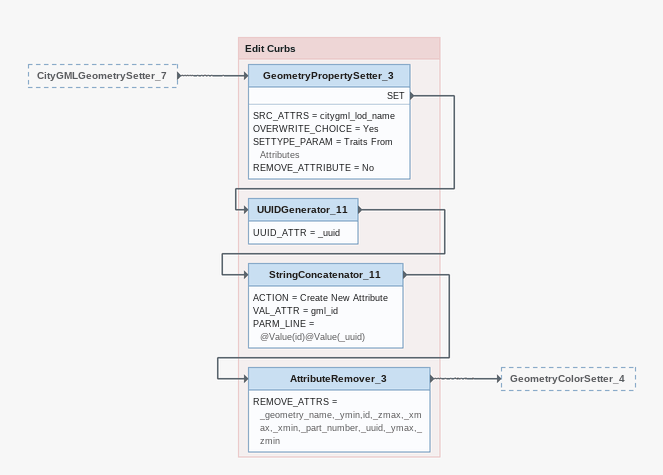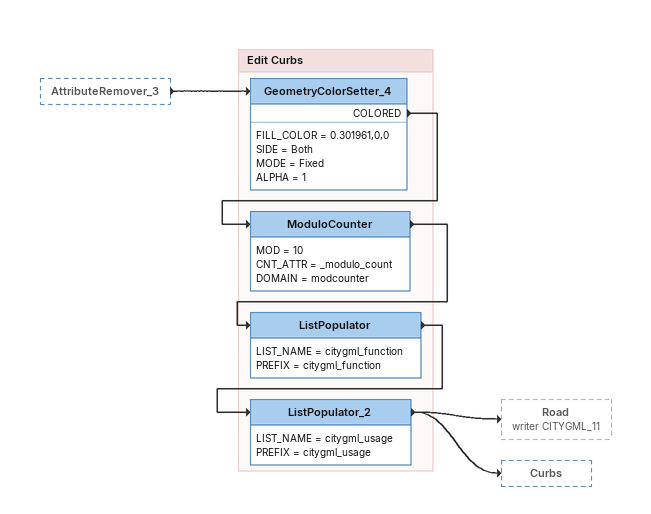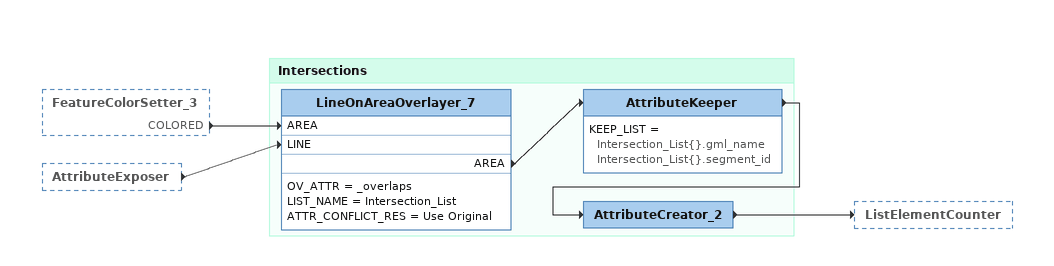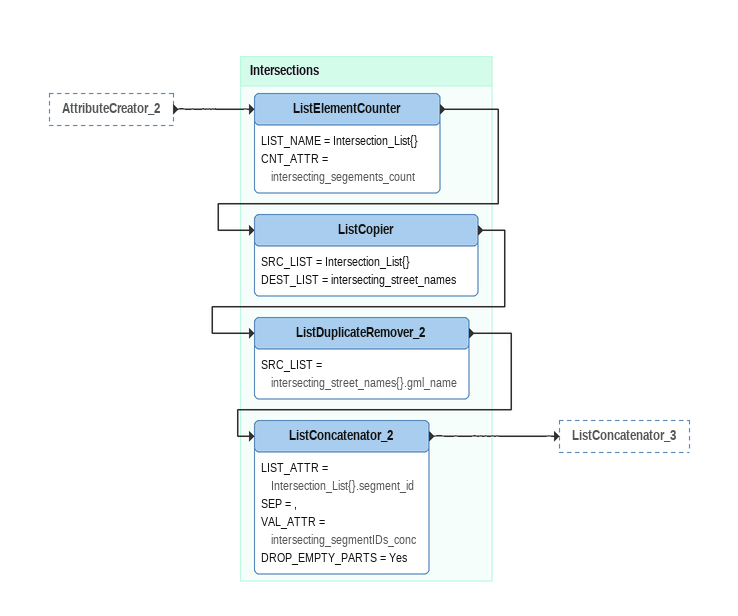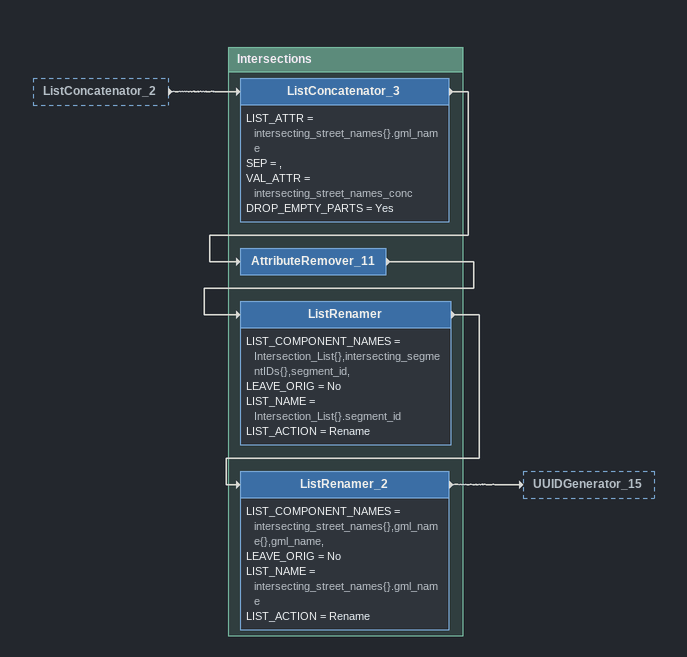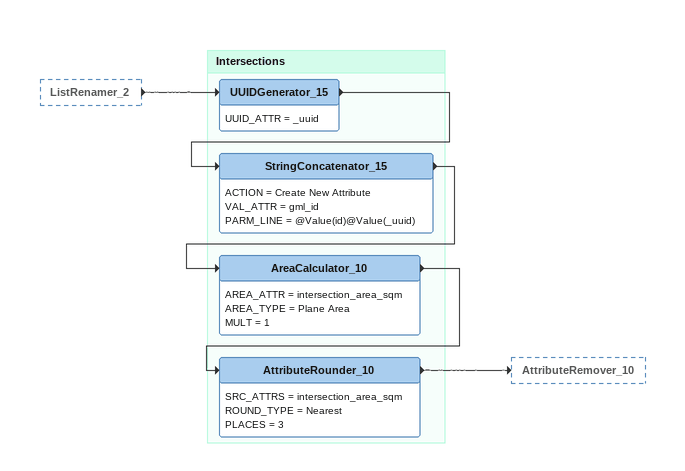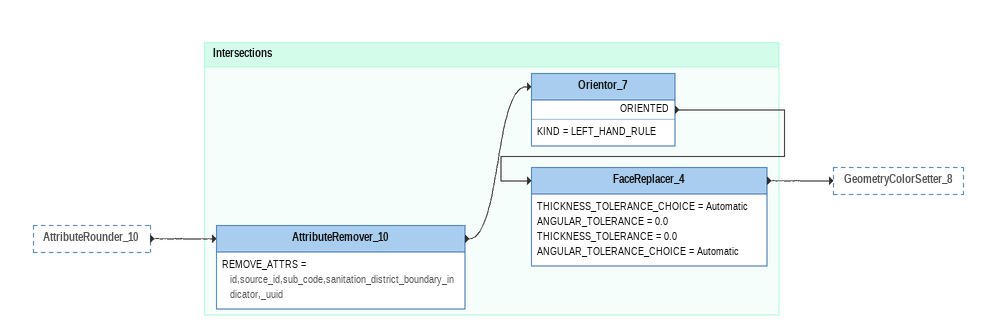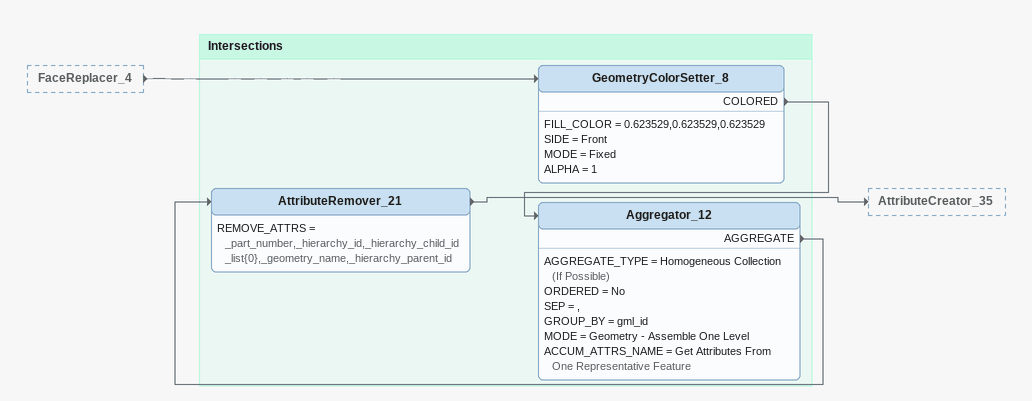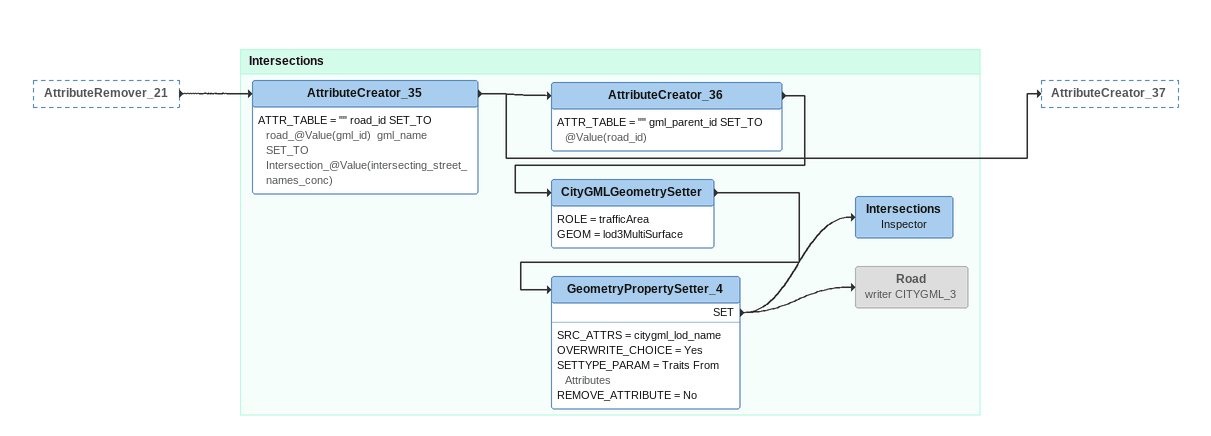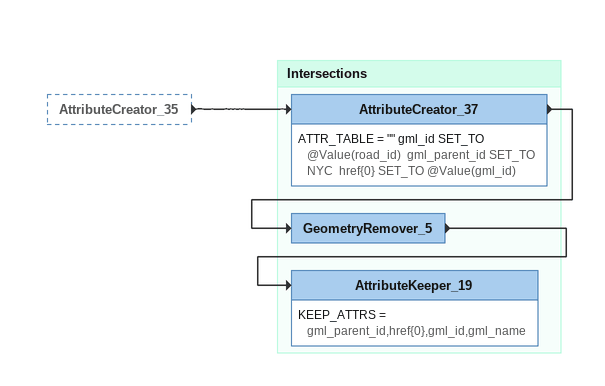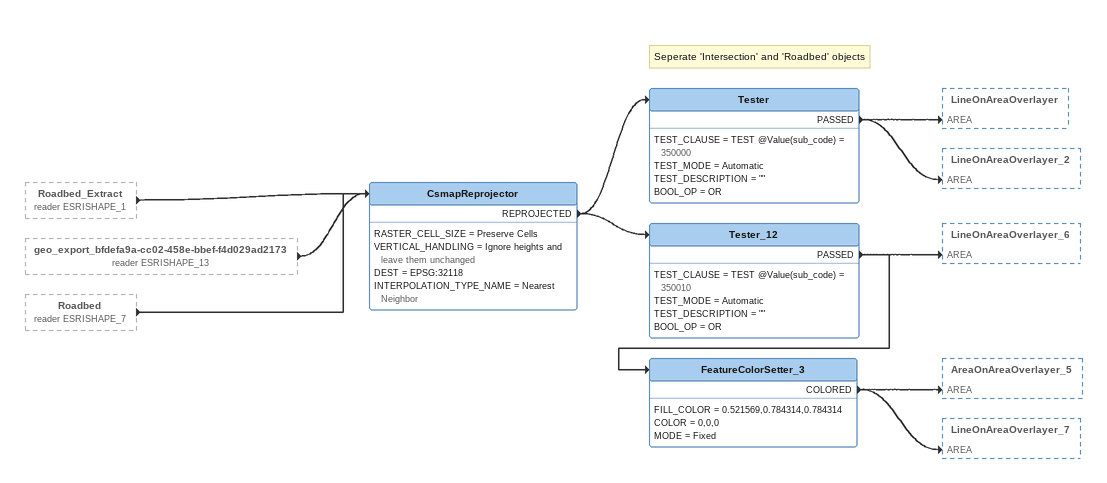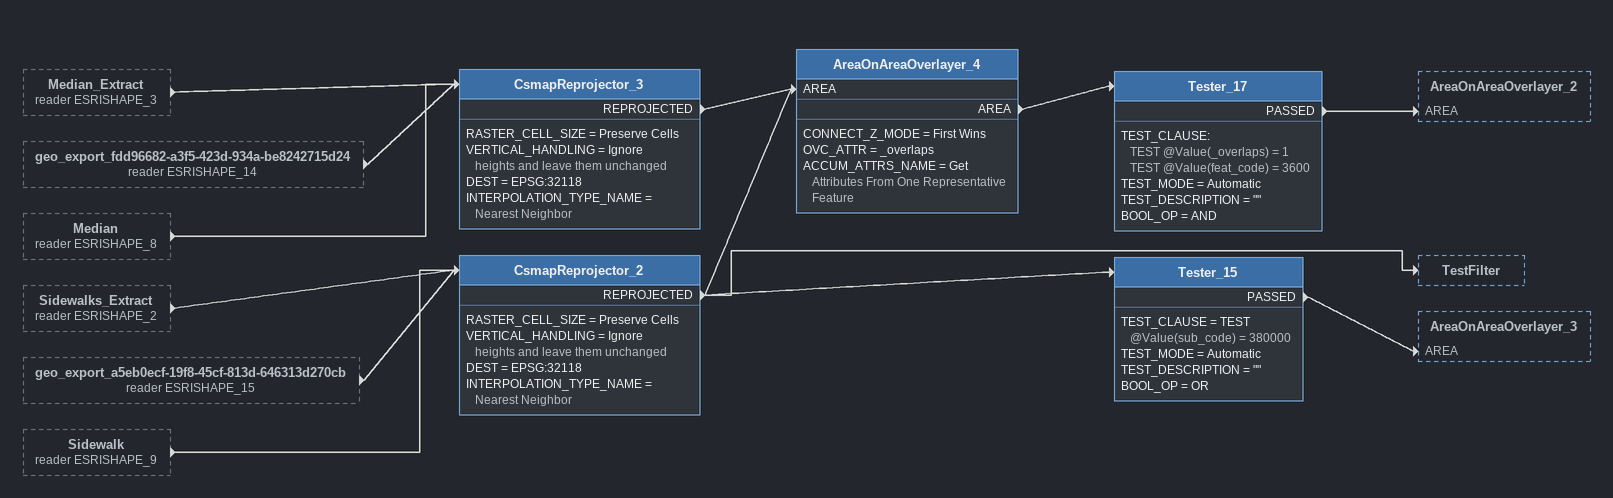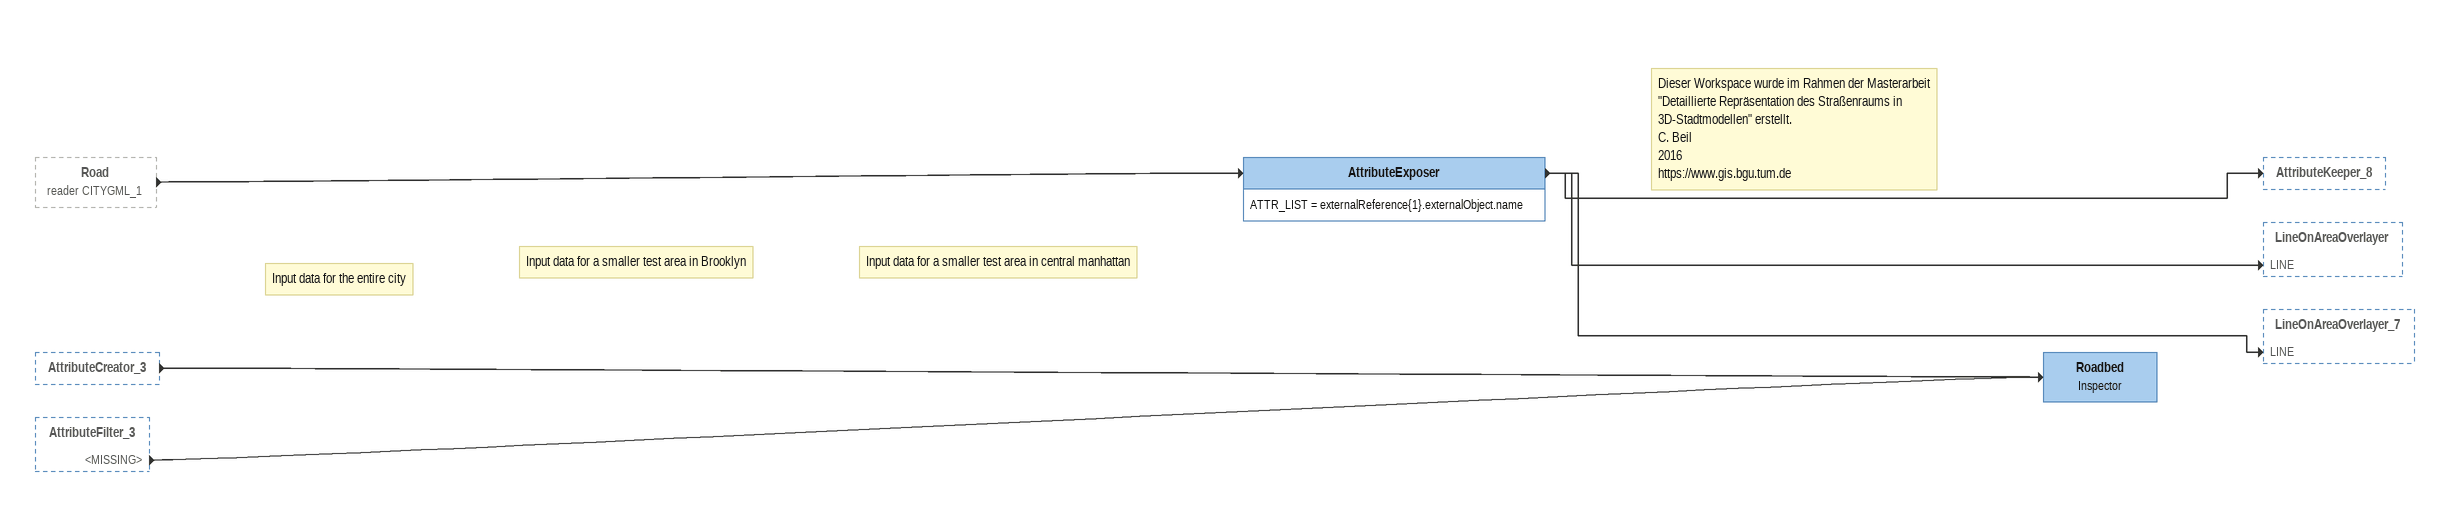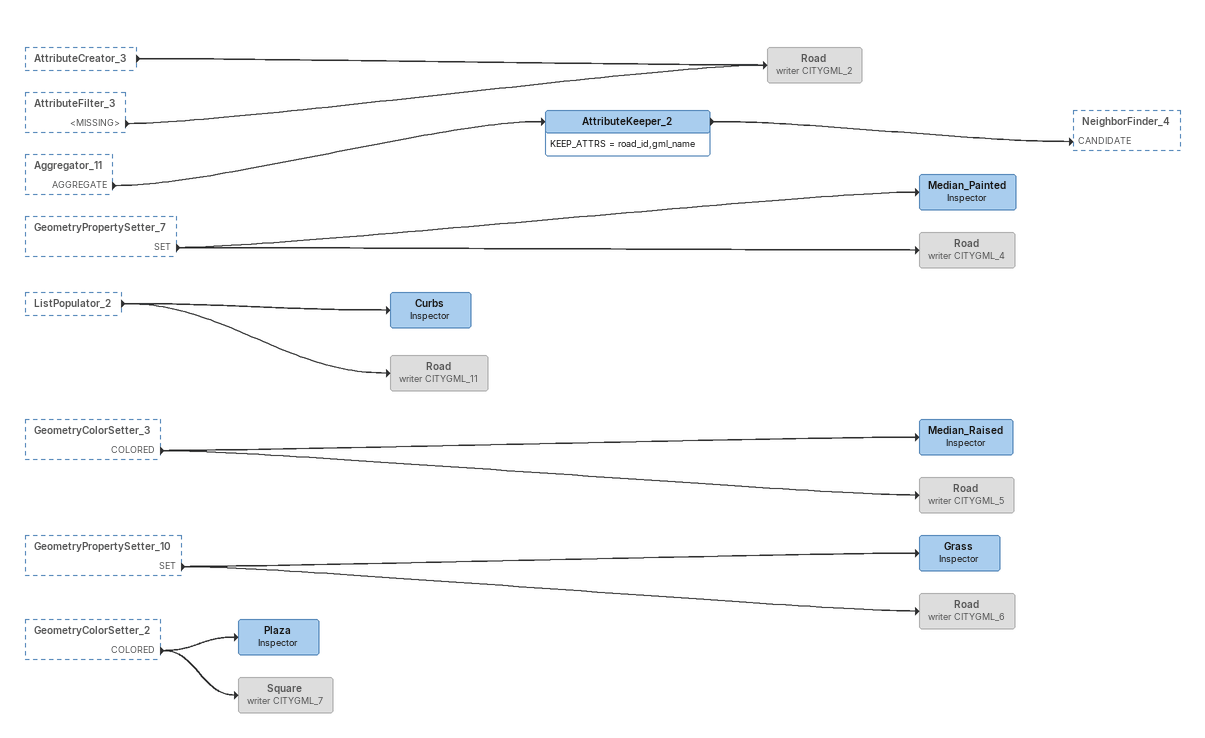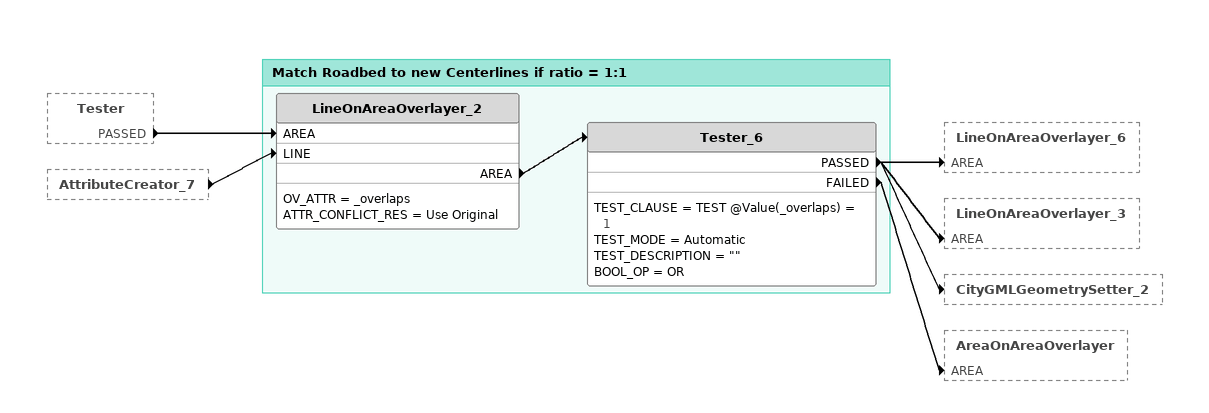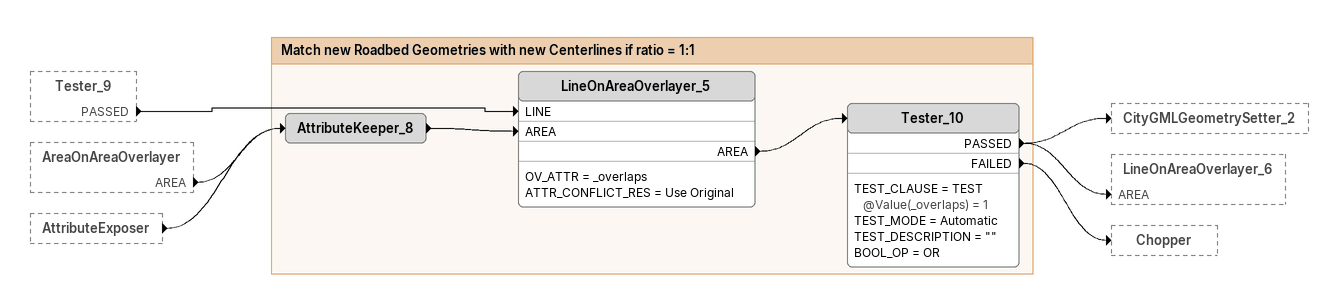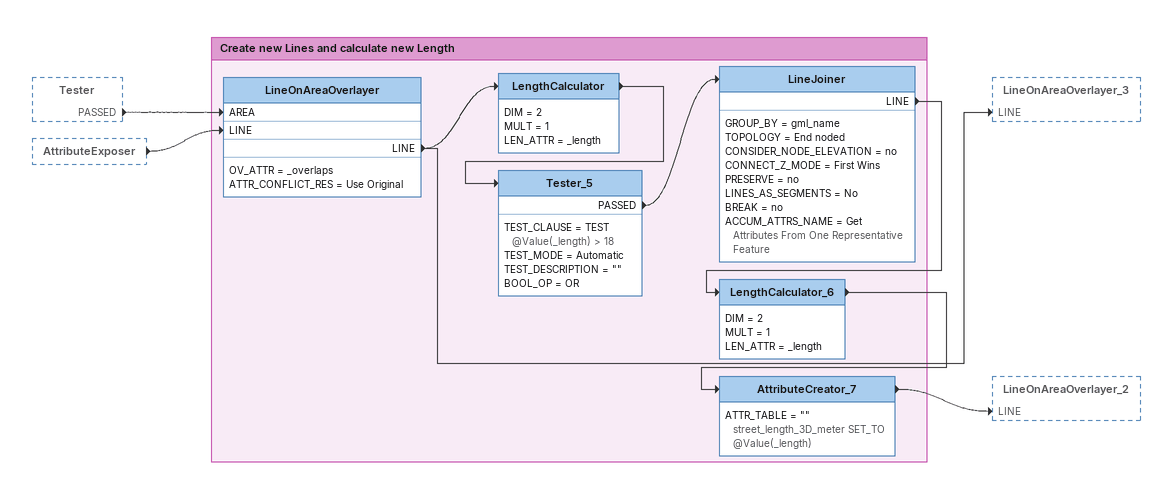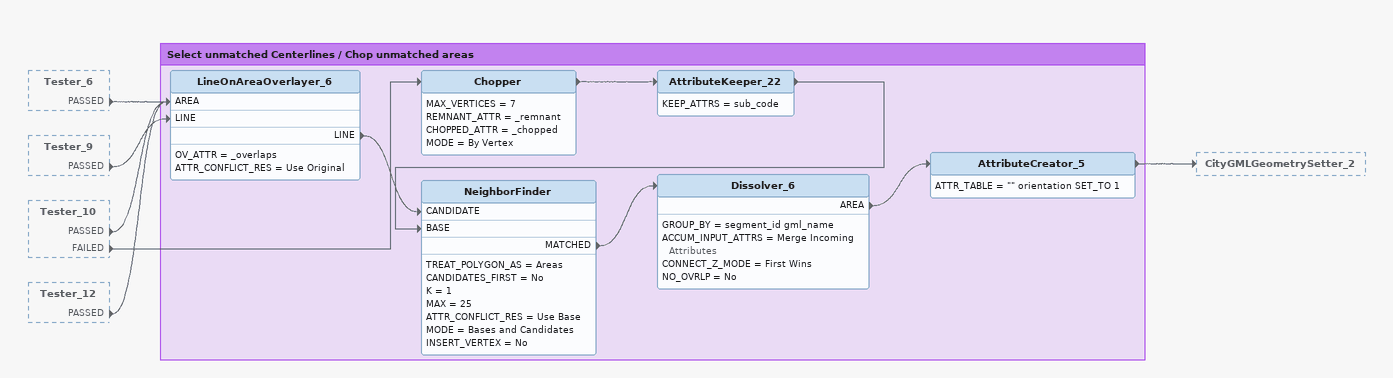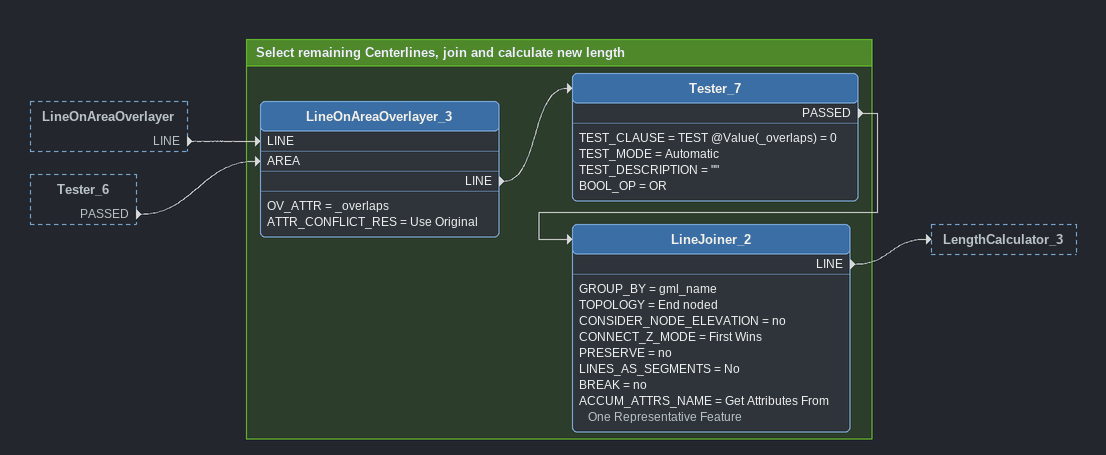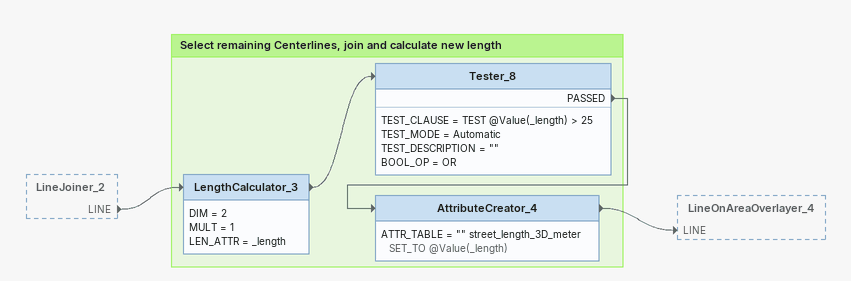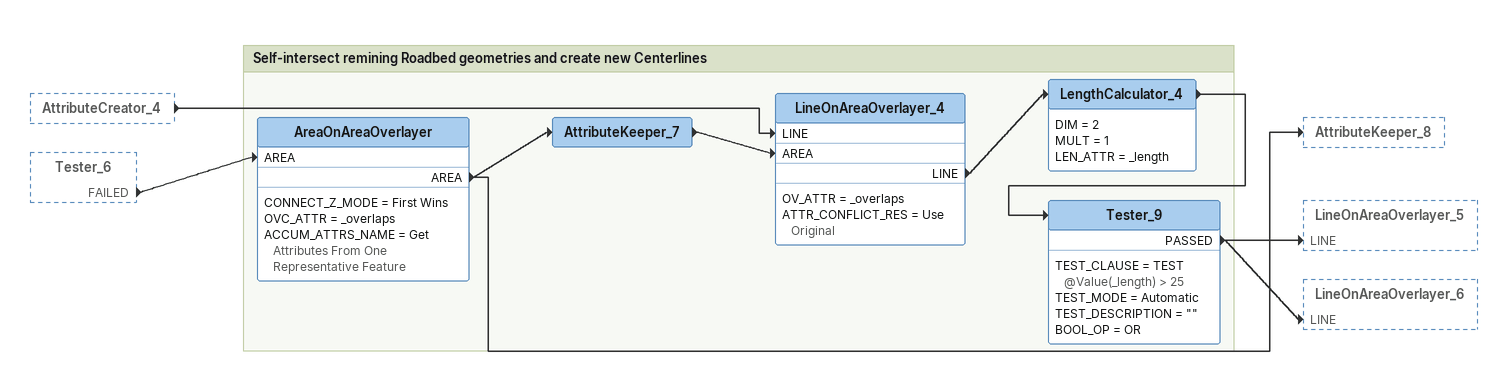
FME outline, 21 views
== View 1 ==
CityGMLGeometrySetter_7 [outside]
    -> GeometryPropertySetter_3

Bookmark: Edit Curbs
GeometryPropertySetter_3
    SRC_ATTRS = citygml_lod_name
    OVERWRITE_CHOICE = Yes
    SETTYPE_PARAM = Traits From Attributes
    REMOVE_ATTRIBUTE = No
    SET -> UUIDGenerator_11
UUIDGenerator_11
    UUID_ATTR = _uuid
    -> StringConcatenator_11
StringConcatenator_11
    ACTION = Create New Attribute
    VAL_ATTR = gml_id
    PARM_LINE = @Value(id)@Value(_uuid)
    -> AttributeRemover_3
AttributeRemover_3
    REMOVE_ATTRS = _geometry_name,_ymin,id,_zmax,_xmax,_xmin,_part_number,_uuid,_ymax,_zmin
    -> GeometryColorSetter_4

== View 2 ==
AttributeRemover_3 [outside]
    -> GeometryColorSetter_4

Bookmark: Edit Curbs
GeometryColorSetter_4
    FILL_COLOR = 0.301961,0,0
    SIDE = Both
    MODE = Fixed
    ALPHA = 1
    COLORED -> ModuloCounter
ModuloCounter
    MOD = 10
    CNT_ATTR = _modulo_count
    DOMAIN = modcounter
    -> ListPopulator
ListPopulator
    LIST_NAME = citygml_function
    PREFIX = citygml_function
    -> ListPopulator_2
ListPopulator_2
    LIST_NAME = citygml_usage
    PREFIX = citygml_usage
    -> Road (writer CITYGML_11)
    -> Curbs

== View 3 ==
FeatureColorSetter_3 [outside]
    COLORED -> LineOnAreaOverlayer_7 [AREA]
AttributeExposer [outside]
    -> LineOnAreaOverlayer_7 [LINE]

Bookmark: Intersections
LineOnAreaOverlayer_7
    OV_ATTR = _overlaps
    LIST_NAME = Intersection_List
    ATTR_CONFLICT_RES = Use Original
    AREA -> AttributeKeeper
AttributeKeeper
    KEEP_LIST = Intersection_List{}.gml_name Intersection_List{}.segment_id
    -> AttributeCreator_2
AttributeCreator_2
    -> ListElementCounter

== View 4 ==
AttributeCreator_2 [outside]
    -> ListElementCounter

Bookmark: Intersections
ListElementCounter
    LIST_NAME = Intersection_List{}
    CNT_ATTR = intersecting_segements_count
    -> ListCopier
ListCopier
    SRC_LIST = Intersection_List{}
    DEST_LIST = intersecting_street_names
    -> ListDuplicateRemover_2
ListDuplicateRemover_2
    SRC_LIST = intersecting_street_names{}.gml_name
    -> ListConcatenator_2
ListConcatenator_2
    LIST_ATTR = Intersection_List{}.segment_id
    SEP = ,
    VAL_ATTR = intersecting_segmentIDs_conc
    DROP_EMPTY_PARTS = Yes
    -> ListConcatenator_3

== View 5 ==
ListConcatenator_2 [outside]
    -> ListConcatenator_3

Bookmark: Intersections
ListConcatenator_3
    LIST_ATTR = intersecting_street_names{}.gml_name
    SEP = ,
    VAL_ATTR = intersecting_street_names_conc
    DROP_EMPTY_PARTS = Yes
    -> AttributeRemover_11
AttributeRemover_11
    -> ListRenamer
ListRenamer
    LIST_COMPONENT_NAMES = Intersection_List{},intersecting_segmentIDs{},segment_id,
    LEAVE_ORIG = No
    LIST_NAME = Intersection_List{}.segment_id
    LIST_ACTION = Rename
    -> ListRenamer_2
ListRenamer_2
    LIST_COMPONENT_NAMES = intersecting_street_names{},gml_name{},gml_name,
    LEAVE_ORIG = No
    LIST_NAME = intersecting_street_names{}.gml_name
    LIST_ACTION = Rename
    -> UUIDGenerator_15

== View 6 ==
ListRenamer_2 [outside]
    -> UUIDGenerator_15

Bookmark: Intersections
UUIDGenerator_15
    UUID_ATTR = _uuid
    -> StringConcatenator_15
StringConcatenator_15
    ACTION = Create New Attribute
    VAL_ATTR = gml_id
    PARM_LINE = @Value(id)@Value(_uuid)
    -> AreaCalculator_10
AreaCalculator_10
    AREA_ATTR = intersection_area_sqm
    AREA_TYPE = Plane Area
    MULT = 1
    -> AttributeRounder_10
AttributeRounder_10
    SRC_ATTRS = intersection_area_sqm
    ROUND_TYPE = Nearest
    PLACES = 3
    -> AttributeRemover_10

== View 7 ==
AttributeRounder_10 [outside]
    -> AttributeRemover_10

Bookmark: Intersections
AttributeRemover_10
    REMOVE_ATTRS = id,source_id,sub_code,sanitation_district_boundary_indicator,_uuid
    -> Orientor_7
Orientor_7
    KIND = LEFT_HAND_RULE
    ORIENTED -> FaceReplacer_4
FaceReplacer_4
    THICKNESS_TOLERANCE_CHOICE = Automatic
    ANGULAR_TOLERANCE = 0.0
    THICKNESS_TOLERANCE = 0.0
    ANGULAR_TOLERANCE_CHOICE = Automatic
    -> GeometryColorSetter_8

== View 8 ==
FaceReplacer_4 [outside]
    -> GeometryColorSetter_8

Bookmark: Intersections
GeometryColorSetter_8
    FILL_COLOR = 0.623529,0.623529,0.623529
    SIDE = Front
    MODE = Fixed
    ALPHA = 1
    COLORED -> Aggregator_12
Aggregator_12
    AGGREGATE_TYPE = Homogeneous Collection (If Possible)
    ORDERED = No
    SEP = ,
    GROUP_BY = gml_id
    MODE = Geometry - Assemble One Level
    ACCUM_ATTRS_NAME = Get Attributes From One Representative Feature
    AGGREGATE -> AttributeRemover_21
AttributeRemover_21
    REMOVE_ATTRS = _part_number,_hierarchy_id,_hierarchy_child_id_list{0},_geometry_name,_hierarchy_parent_id
    -> AttributeCreator_35

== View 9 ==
AttributeRemover_21 [outside]
    -> AttributeCreator_35

Bookmark: Intersections
AttributeCreator_35
    ATTR_TABLE = "" road_id SET_TO road_@Value(gml_id)  gml_name SET_TO Intersection_@Value(intersecting_street_names_conc)
    -> AttributeCreator_36
    -> AttributeCreator_37
AttributeCreator_36
    ATTR_TABLE = "" gml_parent_id SET_TO @Value(road_id)
    -> CityGMLGeometrySetter
CityGMLGeometrySetter
    ROLE = trafficArea
    GEOM = lod3MultiSurface
    -> GeometryPropertySetter_4
GeometryPropertySetter_4
    SRC_ATTRS = citygml_lod_name
    OVERWRITE_CHOICE = Yes
    SETTYPE_PARAM = Traits From Attributes
    REMOVE_ATTRIBUTE = No
    SET -> Road (writer CITYGML_3)
    SET -> Intersections
Intersections: Inspector
Road (writer CITYGML_3) [off]

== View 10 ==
AttributeCreator_35 [outside]
    -> AttributeCreator_37

Bookmark: Intersections
AttributeCreator_37
    ATTR_TABLE = "" gml_id SET_TO @Value(road_id)  gml_parent_id SET_TO NYC  href{0} SET_TO @Value(gml_id)
    -> GeometryRemover_5
GeometryRemover_5
    -> AttributeKeeper_19
AttributeKeeper_19
    KEEP_ATTRS = gml_parent_id,href{0},gml_id,gml_name

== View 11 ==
Roadbed_Extract (reader ESRISHAPE_1) [outside]
    -> CsmapReprojector
geo_export_bfdefa9a-cc02-458e-bbef-f4d029ad2173 (reader ESRISHAPE_13) [outside]
    -> CsmapReprojector
Roadbed (reader ESRISHAPE_7) [outside]
    -> CsmapReprojector
CsmapReprojector
    RASTER_CELL_SIZE = Preserve Cells
    VERTICAL_HANDLING = Ignore heights and leave them unchanged
    DEST = EPSG:32118
    INTERPOLATION_TYPE_NAME = Nearest Neighbor
    REPROJECTED -> Tester
    REPROJECTED -> Tester_12
Note: Seperate 'Intersection' and 'Roadbed' objects
Tester
    TEST_CLAUSE = TEST @Value(sub_code) = 350000
    TEST_MODE = Automatic
    TEST_DESCRIPTION = ""
    BOOL_OP = OR
    PASSED -> LineOnAreaOverlayer [AREA]
    PASSED -> LineOnAreaOverlayer_2 [AREA]
Tester_12
    TEST_CLAUSE = TEST @Value(sub_code) = 350010
    TEST_MODE = Automatic
    TEST_DESCRIPTION = ""
    BOOL_OP = OR
    PASSED -> FeatureColorSetter_3
    PASSED -> LineOnAreaOverlayer_6 [AREA]
FeatureColorSetter_3
    FILL_COLOR = 0.521569,0.784314,0.784314
    COLOR = 0,0,0
    MODE = Fixed
    COLORED -> AreaOnAreaOverlayer_5 [AREA]
    COLORED -> LineOnAreaOverlayer_7 [AREA]

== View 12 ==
Median_Extract (reader ESRISHAPE_3) [outside]
    -> CsmapReprojector_3
geo_export_fdd96682-a3f5-423d-934a-be8242715d24 (reader ESRISHAPE_14) [outside]
    -> CsmapReprojector_3
Median (reader ESRISHAPE_8) [outside]
    -> CsmapReprojector_3
Sidewalks_Extract (reader ESRISHAPE_2) [outside]
    -> CsmapReprojector_2
geo_export_a5eb0ecf-19f8-45cf-813d-646313d270cb (reader ESRISHAPE_15) [outside]
    -> CsmapReprojector_2
Sidewalk (reader ESRISHAPE_9) [outside]
    -> CsmapReprojector_2
CsmapReprojector_3
    RASTER_CELL_SIZE = Preserve Cells
    VERTICAL_HANDLING = Ignore heights and leave them unchanged
    DEST = EPSG:32118
    INTERPOLATION_TYPE_NAME = Nearest Neighbor
    REPROJECTED -> AreaOnAreaOverlayer_4 [AREA]
CsmapReprojector_2
    RASTER_CELL_SIZE = Preserve Cells
    VERTICAL_HANDLING = Ignore heights and leave them unchanged
    DEST = EPSG:32118
    INTERPOLATION_TYPE_NAME = Nearest Neighbor
    REPROJECTED -> TestFilter
    REPROJECTED -> AreaOnAreaOverlayer_4 [AREA]
    REPROJECTED -> Tester_15
AreaOnAreaOverlayer_4
    CONNECT_Z_MODE = First Wins
    OVC_ATTR = _overlaps
    ACCUM_ATTRS_NAME = Get Attributes From One Representative Feature
    AREA -> Tester_17
Tester_17
    TEST_CLAUSE:
      TEST @Value(_overlaps) = 1
      TEST @Value(feat_code) = 3600
    TEST_MODE = Automatic
    TEST_DESCRIPTION = ""
    BOOL_OP = AND
    PASSED -> AreaOnAreaOverlayer_2 [AREA]
Tester_15
    TEST_CLAUSE = TEST @Value(sub_code) = 380000
    TEST_MODE = Automatic
    TEST_DESCRIPTION = ""
    BOOL_OP = OR
    PASSED -> AreaOnAreaOverlayer_3 [AREA]

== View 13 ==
Road (reader CITYGML_1) [outside]
    -> AttributeExposer
AttributeCreator_3 [outside]
    -> Roadbed
AttributeFilter_3 [outside]
    <MISSING> -> Roadbed
Note: Input data for the entire city
Note: Input data for a smaller test area in Brooklyn
Note: Input data for a smaller test area in central manhattan
Note: Dieser Workspace wurde im Rahmen der Masterarbeit "Detaillierte Repräsentation des Straßenraums in 3D-Stadtmodellen" erstellt. / C. Beil / 2016 / https://www.gis.bgu.tum.de
AttributeExposer
    ATTR_LIST = externalReference{1}.externalObject.name
    -> AttributeKeeper_8
    -> LineOnAreaOverlayer [LINE]
    -> LineOnAreaOverlayer_7 [LINE]
Roadbed: Inspector

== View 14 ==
AttributeCreator_3 [outside]
    -> Road (writer CITYGML_2)
AttributeFilter_3 [outside]
    <MISSING> -> Road (writer CITYGML_2)
Aggregator_11 [outside]
    AGGREGATE -> AttributeKeeper_2
GeometryPropertySetter_7 [outside]
    SET -> Median_Painted
    SET -> Road (writer CITYGML_4)
ListPopulator_2 [outside]
    -> Road (writer CITYGML_11)
    -> Curbs
GeometryColorSetter_3 [outside]
    COLORED -> Road (writer CITYGML_5)
    COLORED -> Median_Raised
GeometryPropertySetter_10 [outside]
    SET -> Road (writer CITYGML_6)
    SET -> Grass
GeometryColorSetter_2 [outside]
    COLORED -> Square (writer CITYGML_7)
    COLORED -> Plaza
Road (writer CITYGML_2) [off]
AttributeKeeper_2
    KEEP_ATTRS = road_id,gml_name
    -> NeighborFinder_4 [CANDIDATE]
Curbs: Inspector
Road (writer CITYGML_11) [off]
Median_Painted: Inspector
Road (writer CITYGML_4) [off]
Median_Raised: Inspector
Road (writer CITYGML_5) [off]
Grass: Inspector
Road (writer CITYGML_6) [off]
Plaza: Inspector
Square (writer CITYGML_7) [off]

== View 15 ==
Tester [outside]
    PASSED -> LineOnAreaOverlayer_2 [AREA]
AttributeCreator_7 [outside]
    -> LineOnAreaOverlayer_2 [LINE]

Bookmark: Match Roadbed to new Centerlines if ratio = 1:1
LineOnAreaOverlayer_2
    OV_ATTR = _overlaps
    ATTR_CONFLICT_RES = Use Original
    AREA -> Tester_6
Tester_6
    TEST_CLAUSE = TEST @Value(_overlaps) = 1
    TEST_MODE = Automatic
    TEST_DESCRIPTION = ""
    BOOL_OP = OR
    PASSED -> LineOnAreaOverlayer_6 [AREA]
    PASSED -> LineOnAreaOverlayer_3 [AREA]
    PASSED -> CityGMLGeometrySetter_2
    FAILED -> AreaOnAreaOverlayer [AREA]

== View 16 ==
Tester_9 [outside]
    PASSED -> LineOnAreaOverlayer_5 [LINE]
AreaOnAreaOverlayer [outside]
    AREA -> AttributeKeeper_8
AttributeExposer [outside]
    -> AttributeKeeper_8

Bookmark: Match new Roadbed Geometries with new Centerlines if ratio = 1:1
AttributeKeeper_8
    -> LineOnAreaOverlayer_5 [AREA]
LineOnAreaOverlayer_5
    OV_ATTR = _overlaps
    ATTR_CONFLICT_RES = Use Original
    AREA -> Tester_10
Tester_10
    TEST_CLAUSE = TEST @Value(_overlaps) = 1
    TEST_MODE = Automatic
    TEST_DESCRIPTION = ""
    BOOL_OP = OR
    PASSED -> CityGMLGeometrySetter_2
    PASSED -> LineOnAreaOverlayer_6 [AREA]
    FAILED -> Chopper

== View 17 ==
Tester [outside]
    PASSED -> LineOnAreaOverlayer [AREA]
AttributeExposer [outside]
    -> LineOnAreaOverlayer [LINE]

Bookmark: Create new Lines and calculate new Length
LineOnAreaOverlayer
    OV_ATTR = _overlaps
    ATTR_CONFLICT_RES = Use Original
    LINE -> LengthCalculator
    LINE -> LineOnAreaOverlayer_3 [LINE]
LengthCalculator
    DIM = 2
    MULT = 1
    LEN_ATTR = _length
    -> Tester_5
Tester_5
    TEST_CLAUSE = TEST @Value(_length) > 18
    TEST_MODE = Automatic
    TEST_DESCRIPTION = ""
    BOOL_OP = OR
    PASSED -> LineJoiner
LineJoiner
    GROUP_BY = gml_name
    TOPOLOGY = End noded
    CONSIDER_NODE_ELEVATION = no
    CONNECT_Z_MODE = First Wins
    PRESERVE = no
    LINES_AS_SEGMENTS = No
    BREAK = no
    ACCUM_ATTRS_NAME = Get Attributes From One Representative Feature
    LINE -> LengthCalculator_6
LengthCalculator_6
    DIM = 2
    MULT = 1
    LEN_ATTR = _length
    -> AttributeCreator_7
AttributeCreator_7
    ATTR_TABLE = "" street_length_3D_meter SET_TO @Value(_length)
    -> LineOnAreaOverlayer_2 [LINE]

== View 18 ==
Tester_6 [outside]
    PASSED -> LineOnAreaOverlayer_6 [AREA]
Tester_9 [outside]
    PASSED -> LineOnAreaOverlayer_6 [LINE]
Tester_10 [outside]
    PASSED -> LineOnAreaOverlayer_6 [AREA]
    FAILED -> Chopper
Tester_12 [outside]
    PASSED -> LineOnAreaOverlayer_6 [AREA]

Bookmark: Select unmatched Centerlines / Chop unmatched areas
LineOnAreaOverlayer_6
    OV_ATTR = _overlaps
    ATTR_CONFLICT_RES = Use Original
    LINE -> NeighborFinder [CANDIDATE]
Chopper
    MAX_VERTICES = 7
    REMNANT_ATTR = _remnant
    CHOPPED_ATTR = _chopped
    MODE = By Vertex
    -> AttributeKeeper_22
AttributeKeeper_22
    KEEP_ATTRS = sub_code
    -> NeighborFinder [BASE]
NeighborFinder
    TREAT_POLYGON_AS = Areas
    CANDIDATES_FIRST = No
    K = 1
    MAX = 25
    ATTR_CONFLICT_RES = Use Base
    MODE = Bases and Candidates
    INSERT_VERTEX = No
    MATCHED -> Dissolver_6
Dissolver_6
    GROUP_BY = segment_id gml_name
    ACCUM_INPUT_ATTRS = Merge Incoming Attributes
    CONNECT_Z_MODE = First Wins
    NO_OVRLP = No
    AREA -> AttributeCreator_5
AttributeCreator_5
    ATTR_TABLE = "" orientation SET_TO 1
    -> CityGMLGeometrySetter_2

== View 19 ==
LineOnAreaOverlayer [outside]
    LINE -> LineOnAreaOverlayer_3 [LINE]
Tester_6 [outside]
    PASSED -> LineOnAreaOverlayer_3 [AREA]

Bookmark: Select remaining Centerlines, join and calculate new length
LineOnAreaOverlayer_3
    OV_ATTR = _overlaps
    ATTR_CONFLICT_RES = Use Original
    LINE -> Tester_7
Tester_7
    TEST_CLAUSE = TEST @Value(_overlaps) = 0
    TEST_MODE = Automatic
    TEST_DESCRIPTION = ""
    BOOL_OP = OR
    PASSED -> LineJoiner_2
LineJoiner_2
    GROUP_BY = gml_name
    TOPOLOGY = End noded
    CONSIDER_NODE_ELEVATION = no
    CONNECT_Z_MODE = First Wins
    PRESERVE = no
    LINES_AS_SEGMENTS = No
    BREAK = no
    ACCUM_ATTRS_NAME = Get Attributes From One Representative Feature
    LINE -> LengthCalculator_3

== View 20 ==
LineJoiner_2 [outside]
    LINE -> LengthCalculator_3

Bookmark: Select remaining Centerlines, join and calculate new length
LengthCalculator_3
    DIM = 2
    MULT = 1
    LEN_ATTR = _length
    -> Tester_8
Tester_8
    TEST_CLAUSE = TEST @Value(_length) > 25
    TEST_MODE = Automatic
    TEST_DESCRIPTION = ""
    BOOL_OP = OR
    PASSED -> AttributeCreator_4
AttributeCreator_4
    ATTR_TABLE = "" street_length_3D_meter SET_TO @Value(_length)
    -> LineOnAreaOverlayer_4 [LINE]

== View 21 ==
AttributeCreator_4 [outside]
    -> LineOnAreaOverlayer_4 [LINE]
Tester_6 [outside]
    FAILED -> AreaOnAreaOverlayer [AREA]

Bookmark: Self-intersect remining Roadbed geometries and create new Centerlines
AreaOnAreaOverlayer
    CONNECT_Z_MODE = First Wins
    OVC_ATTR = _overlaps
    ACCUM_ATTRS_NAME = Get Attributes From One Representative Feature
    AREA -> AttributeKeeper_7
    AREA -> AttributeKeeper_8
AttributeKeeper_7
    -> LineOnAreaOverlayer_4 [AREA]
LineOnAreaOverlayer_4
    OV_ATTR = _overlaps
    ATTR_CONFLICT_RES = Use Original
    LINE -> LengthCalculator_4
LengthCalculator_4
    DIM = 2
    MULT = 1
    LEN_ATTR = _length
    -> Tester_9
Tester_9
    TEST_CLAUSE = TEST @Value(_length) > 25
    TEST_MODE = Automatic
    TEST_DESCRIPTION = ""
    BOOL_OP = OR
    PASSED -> LineOnAreaOverlayer_5 [LINE]
    PASSED -> LineOnAreaOverlayer_6 [LINE]
